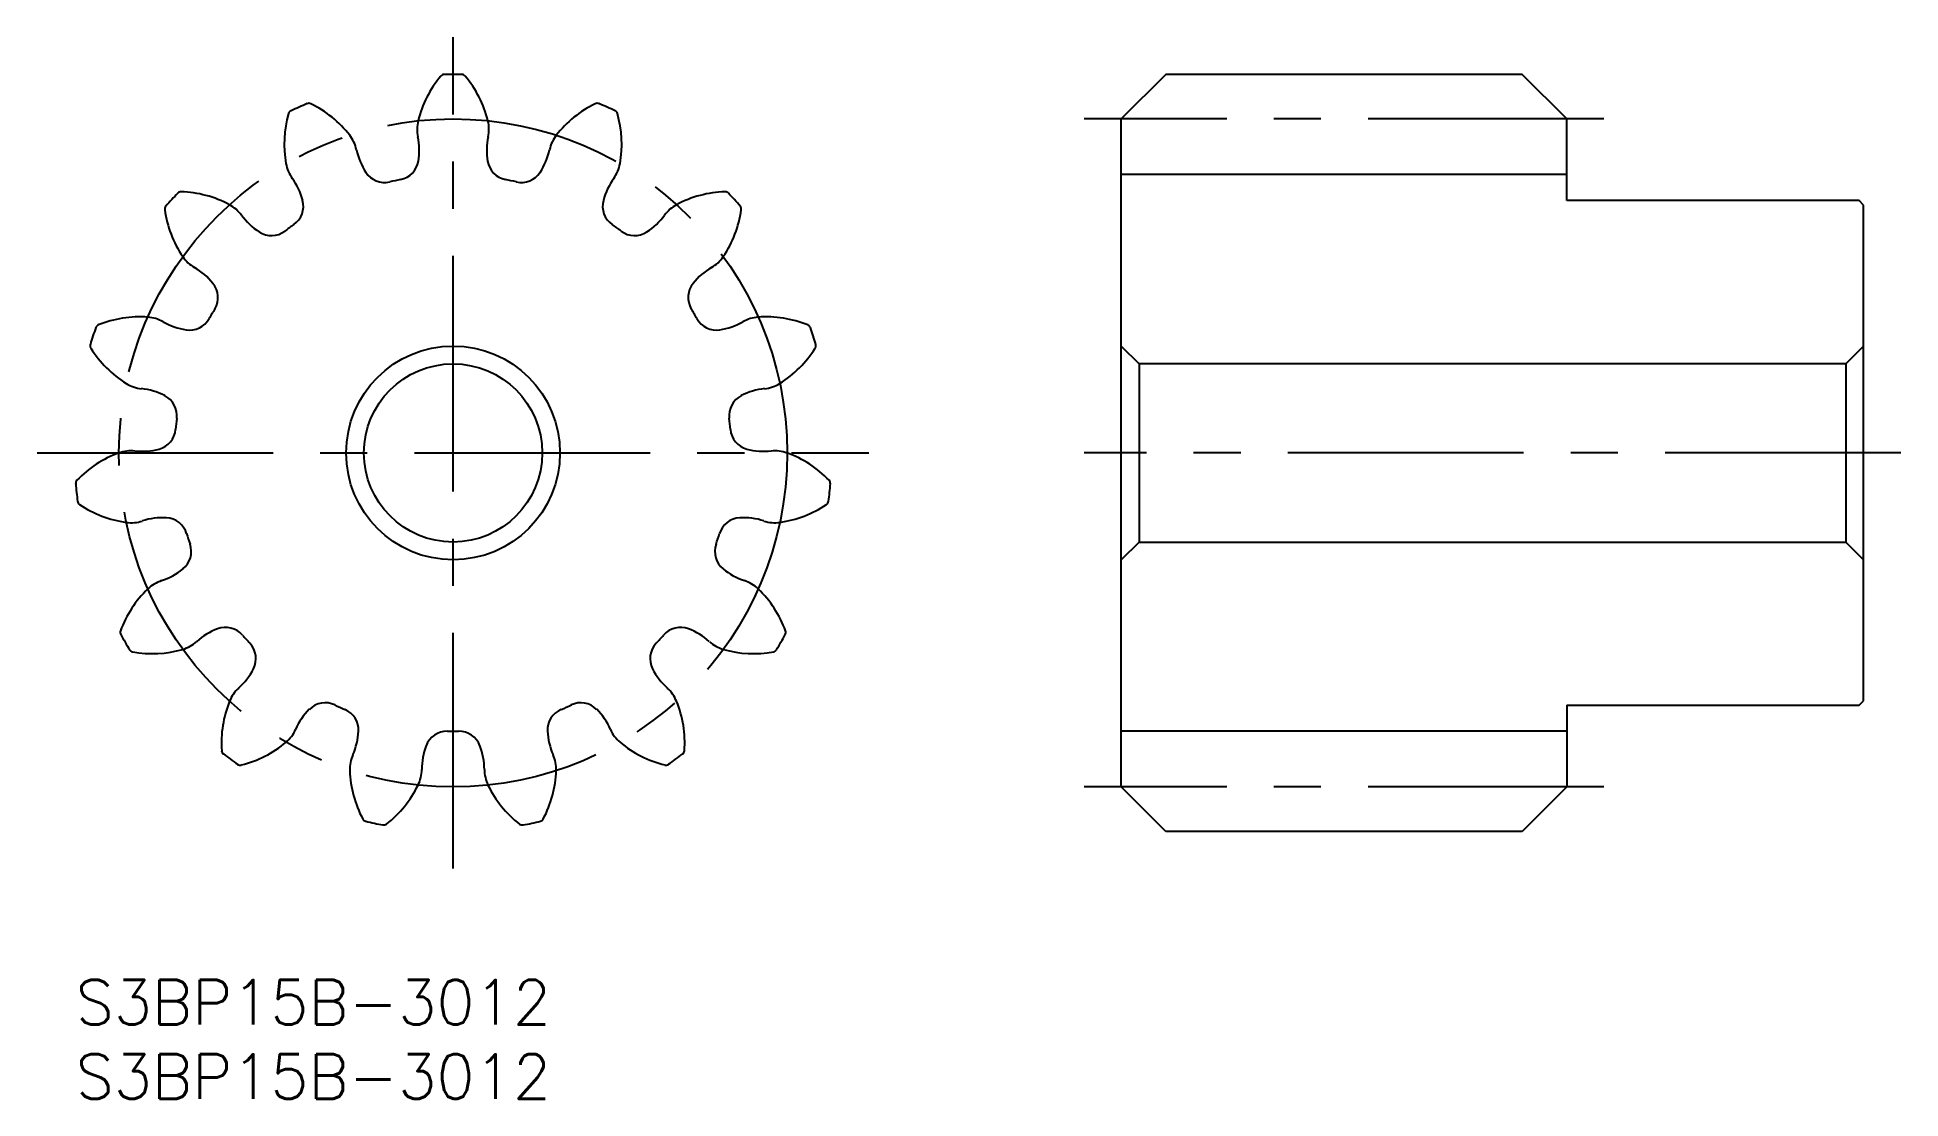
# Model space of a CAD drawing. Extents: x -3 to 123, y -8 to 63.
import ezdxf

# ---------------------------------------------------------------- set-up
doc = ezdxf.new("R2010")
doc.units = 0
doc.header["$LTSCALE"] = 0.5
doc.linetypes.add('CENTER', pattern=[50.8, 31.75, -6.35, 6.35, -6.35])
for name, color, linetype in [('MSM_CENTER', 1, 'CENTER'), ('MSM_CONTINUOUS', 7, 'CONTINUOUS'), ('MSM_PART_NUMBER', 7, 'CONTINUOUS')]:
    doc.layers.add(name, color=color, linetype=linetype)
doc.styles.get("Standard").update_dxf_attribs({"font": 'txt.shx', "height": 3, "bigfont": 'bigfont.shx'})

# ---------------------------------------------------------------- blocks, each defined once
blk = doc.blocks.new('*U13')
at = {"layer": 'MSM_PART_NUMBER'}
blk.add_text('S3BP15B-3012', height=3, dxfattribs=at).set_placement((0, -3))
blk = doc.blocks.new('*U14')
at = {"layer": 'MSM_PART_NUMBER'}
blk.add_text('S3BP15B-3012', height=3, dxfattribs=at).set_placement((0, -8))

msp = doc.modelspace()

# ---------------------------------------------------------------- linework, layer by layer
at = {"layer": 'MSM_CENTER'}
for p, q in [((25.42, 7.5), (25.42, 63.5)), ((102.92, 58), (67.92, 58)), ((-2.58, 35.5), (53.42, 35.5)), ((122.92, 35.5), (67.92, 35.5)), ((102.92, 13), (67.92, 13))]:
    msp.add_line(p, q, dxfattribs=at)
msp.add_circle((25.42, 35.5), 22.5, dxfattribs=at)
at = {"layer": 'MSM_CONTINUOUS'}
for p, q in [((73.42, 61), (70.42, 58)), ((97.42, 61), (73.42, 61)), ((100.42, 58), (97.42, 61)), ((70.42, 13), (70.42, 58)), ((100.42, 52.5), (100.42, 58)), ((100.42, 54.25), (70.42, 54.25)), ((120.12, 52.5), (100.42, 52.5)), ((120.42, 52.2), (120.12, 52.5)), ((120.42, 18.8), (120.42, 52.2)), ((70.42, 42.7), (71.62, 41.5)), ((119.22, 41.5), (120.42, 42.7)), ((71.62, 41.5), (71.62, 29.5)), ((119.22, 41.5), (71.62, 41.5)), ((119.22, 41.5), (119.22, 29.5)), ((71.62, 29.5), (70.42, 28.3)), ((71.62, 29.5), (119.22, 29.5)), ((120.42, 28.3), (119.22, 29.5)), ((100.42, 18.5), (120.12, 18.5)), ((100.42, 18.5), (100.42, 13)), ((120.12, 18.5), (120.42, 18.8)), ((100.42, 16.75), (70.42, 16.75)), ((73.42, 10), (70.42, 13)), ((100.42, 13), (97.42, 10)), ((97.42, 10), (73.42, 10))]:
    msp.add_line(p, q, dxfattribs=at)
for radius in [7.2, 6]:
    msp.add_circle((25.42, 35.5), radius, dxfattribs=at)
for centre, radius, start, end in [((30.34, 56.06), 7.5, 139.9715, 166), ((24.83, 60.69), 0.3, 91.3368, 139.9715), ((25.42, 35.5), 25.5, 88.6632, 91.3368), ((26, 60.69), 0.3, 40.0285, 88.6632), ((20.49, 56.06), 7.5, 14, 40.0285), ((25.42, 35.5), 25.5, 112.6632, 115.3368), ((15.71, 58.75), 0.3, 64.0285, 112.6632), ((12.55, 52.28), 7.5, 38, 64.0285), ((38.28, 52.28), 7.5, 115.9715, 142), ((35.13, 58.75), 0.3, 67.3368, 115.9715), ((25.42, 35.5), 25.5, 64.6632, 67.3368), ((21.55, 56.29), 7.5, 163.9715, 190), ((14.63, 58.28), 0.3, 115.3368, 163.9715), ((25.42, 57.29), 2.42, 166, 191.736), ((25.42, 57.29), 2.42, 348.264, 14), ((36.2, 58.28), 0.3, 16.0285, 64.6632), ((29.28, 56.29), 7.5, 350, 16.0285), ((16.55, 55.41), 2.42, 12.264, 38), ((18.52, 55.86), 4.62, 351.2529, 11.6994), ((32.31, 55.86), 4.62, 168.3006, 188.7471), ((34.28, 55.41), 2.42, 142, 167.736), ((23.43, 56.9), 4.62, 192.3006, 212.7471), ((27.4, 56.9), 4.62, 327.2529, 347.6994), ((16.55, 55.41), 2.42, 190, 215.736), ((10.84, 51.3), 4.62, 15.2529, 35.6994), ((20.81, 55.22), 1.5, 212.7471, 283.145), ((21.6, 55.39), 1.5, 280.855, 351.2529), ((29.23, 55.39), 1.5, 188.7471, 259.145), ((30.02, 55.22), 1.5, 256.855, 327.2529), ((40, 51.3), 4.62, 144.3006, 164.7471), ((34.28, 55.41), 2.42, 324.264, 350), ((25.42, 35.5), 25.5, 136.6632, 139.3368), ((7.09, 52.79), 0.3, 88.0285, 136.6632), ((6.84, 45.6), 7.5, 62, 88.0285), ((25.42, 35.5), 18.75, 100.855, 103.145), ((25.42, 35.5), 18.75, 76.855, 79.145), ((43.99, 45.6), 7.5, 91.9715, 118), ((43.75, 52.79), 0.3, 43.3368, 91.9715), ((25.42, 35.5), 25.5, 40.6632, 43.3368), ((6.3, 51.92), 0.3, 139.3368, 187.9715), ((13.43, 52.92), 7.5, 187.9715, 214), ((9.22, 50.08), 2.42, 36.264, 62), ((14.9, 54.25), 4.62, 216.3006, 236.7471), ((13.84, 52.12), 1.5, 304.855, 15.2529), ((36.99, 52.12), 1.5, 164.7471, 235.145), ((35.94, 54.25), 4.62, 303.2529, 323.6994), ((41.61, 50.08), 2.42, 118, 143.736), ((37.4, 52.92), 7.5, 326, 352.0285), ((44.53, 51.92), 0.3, 352.0285, 40.6632), ((13.19, 51.64), 1.5, 236.7471, 307.145), ((25.42, 35.5), 18.75, 124.855, 127.145), ((25.42, 35.5), 18.75, 52.855, 55.145), ((37.64, 51.64), 1.5, 232.855, 303.2529), ((9.22, 50.08), 2.42, 214, 239.736), ((5.67, 44), 4.62, 39.2529, 59.6994), ((45.16, 44), 4.62, 120.3006, 140.7471), ((41.61, 50.08), 2.42, 300.264, 326), ((8.09, 45.97), 1.5, 328.855, 39.2529), ((42.75, 45.97), 1.5, 140.7471, 211.145), ((25.42, 35.5), 18.75, 148.855, 151.145), ((25.42, 35.5), 18.75, 28.855, 31.145), ((25.42, 35.5), 25.5, 160.6632, 163.3368), ((1.64, 43.84), 0.3, 112.0285, 160.6632), ((4.34, 37.17), 7.5, 86, 112.0285), ((4.69, 42.23), 2.42, 60.264, 86), ((8.18, 48.35), 4.62, 240.3006, 260.7471), ((7.68, 45.27), 1.5, 260.7471, 331.145), ((43.15, 45.27), 1.5, 208.855, 279.2529), ((42.65, 48.35), 4.62, 279.2529, 299.6994), ((46.14, 42.23), 2.42, 94, 119.736), ((46.49, 37.17), 7.5, 67.9715, 94), ((49.2, 43.84), 0.3, 19.3368, 67.9715), ((25.42, 35.5), 25.5, 16.6632, 19.3368), ((1.27, 42.73), 0.3, 163.3368, 211.9715), ((49.56, 42.73), 0.3, 328.0285, 16.6632), ((7.38, 46.54), 7.5, 211.9715, 238), ((43.45, 46.54), 7.5, 302, 328.0285), ((4.69, 42.23), 2.42, 238, 263.736), ((46.14, 42.23), 2.42, 276.264, 302), ((3.92, 35.24), 4.62, 63.2529, 83.6994), ((5.32, 38.02), 1.5, 352.855, 63.2529), ((45.51, 38.02), 1.5, 116.7471, 187.145), ((46.91, 35.24), 4.62, 96.3006, 116.7471), ((25.42, 35.5), 18.75, 172.855, 175.145), ((25.42, 35.5), 18.75, 4.855, 7.145), ((5.24, 37.21), 1.5, 284.7471, 355.145), ((45.59, 37.21), 1.5, 184.855, 255.2529), ((5.48, 28.45), 7.5, 110, 136.0285), ((3.75, 33.22), 2.42, 84.264, 110), ((4.45, 40.23), 4.62, 264.3006, 284.7471), ((46.39, 40.23), 4.62, 255.2529, 275.6994), ((47.09, 33.22), 2.42, 70, 95.736), ((45.35, 28.45), 7.5, 43.9715, 70), ((0.3, 33.45), 0.3, 136.0285, 184.6632), ((25.42, 35.5), 25.5, 184.6632, 187.3368), ((25.42, 35.5), 25.5, 352.6632, 355.3368), ((50.53, 33.45), 0.3, 355.3368, 43.9715), ((0.42, 32.28), 0.3, 187.3368, 235.9715), ((4.45, 38.25), 7.5, 235.9715, 262), ((46.38, 38.25), 7.5, 278, 304.0285), ((50.41, 32.28), 0.3, 304.0285, 352.6632), ((3.75, 33.22), 2.42, 262, 287.736), ((5.89, 26.52), 4.62, 87.2529, 107.6994), ((6.04, 29.63), 1.5, 16.855, 87.2529), ((44.8, 29.63), 1.5, 92.7471, 163.145), ((44.95, 26.52), 4.62, 72.3006, 92.7471), ((47.09, 33.22), 2.42, 252.264, 278), ((6.29, 28.86), 1.5, 308.7471, 19.145), ((25.42, 35.5), 18.75, 196.855, 199.145), ((44.55, 28.86), 1.5, 160.855, 231.2529), ((25.42, 35.5), 18.75, 340.855, 343.145), ((4.34, 31.29), 4.62, 288.3006, 308.7471), ((46.5, 31.29), 4.62, 231.2529, 251.6994), ((6.55, 24.6), 2.42, 108.264, 134), ((44.29, 24.6), 2.42, 46, 71.736), ((10.07, 20.95), 7.5, 134, 160.0285), ((40.76, 20.95), 7.5, 19.9715, 46), ((3.3, 23.41), 0.3, 160.0285, 208.6632), ((25.42, 35.5), 25.5, 208.6632, 211.3368), ((6.55, 24.6), 2.42, 286, 311.736), ((11.23, 19.35), 4.62, 111.2529, 131.6994), ((10.1, 22.25), 1.5, 40.855, 111.2529), ((25.42, 35.5), 18.75, 220.855, 223.145), ((10.64, 21.65), 1.5, 332.7471, 43.145), ((40.19, 21.65), 1.5, 136.855, 207.2529), ((25.42, 35.5), 18.75, 316.855, 319.145), ((40.73, 22.25), 1.5, 68.7471, 139.145), ((39.6, 19.35), 4.62, 48.3006, 68.7471), ((44.29, 24.6), 2.42, 228.264, 254), ((25.42, 35.5), 25.5, 328.6632, 331.3368), ((47.53, 23.41), 0.3, 331.3368, 19.9715), ((3.89, 22.39), 0.3, 211.3368, 259.9715), ((5.15, 29.48), 7.5, 259.9715, 286), ((45.69, 29.48), 7.5, 254, 280.0285), ((46.94, 22.39), 0.3, 280.0285, 328.6632), ((7.87, 23.08), 4.62, 312.3006, 332.7471), ((42.96, 23.08), 4.62, 207.2529, 227.6994), ((12.61, 17.87), 2.42, 132.264, 158), ((38.22, 17.87), 2.42, 22, 47.736), ((17.32, 15.97), 7.5, 158, 184.0285), ((19.02, 14.98), 4.62, 135.2529, 155.6994), ((16.81, 17.17), 1.5, 64.855, 135.2529), ((25.42, 35.5), 18.75, 244.855, 247.145), ((17.55, 16.84), 1.5, 356.7471, 67.145), ((33.28, 16.84), 1.5, 112.855, 183.2529), ((25.42, 35.5), 18.75, 292.855, 295.145), ((34.02, 17.17), 1.5, 44.7471, 115.145), ((31.81, 14.98), 4.62, 24.3006, 44.7471), ((33.52, 15.97), 7.5, 355.9715, 22), ((12.61, 17.87), 2.42, 310, 335.736), ((14.44, 17.02), 4.62, 336.3006, 356.7471), ((25.01, 15.25), 1.5, 88.855, 159.2529), ((25.42, 35.5), 18.75, 268.855, 271.145), ((25.82, 15.25), 1.5, 20.7471, 91.145), ((36.39, 17.02), 4.62, 183.2529, 203.6994), ((38.22, 17.87), 2.42, 204.264, 230), ((10.13, 15.46), 0.3, 184.0285, 232.6632), ((25.42, 35.5), 25.5, 232.6632, 235.3368), ((9.35, 21.76), 7.5, 283.9715, 310), ((20.89, 14.19), 2.42, 156.264, 182), ((27.93, 14.15), 4.62, 159.2529, 179.6994), ((22.91, 14.15), 4.62, 0.3006, 20.7471), ((29.95, 14.19), 2.42, 358, 23.736), ((41.49, 21.76), 7.5, 230, 256.0285), ((25.42, 35.5), 25.5, 304.6632, 307.3368), ((40.7, 15.46), 0.3, 307.3368, 355.9715), ((11.08, 14.77), 0.3, 235.3368, 283.9715), ((25.96, 14.36), 7.5, 182, 208.0285), ((20.89, 14.19), 2.42, 334, 359.736), ((29.95, 14.19), 2.42, 180.264, 206), ((24.87, 14.36), 7.5, 331.9715, 358), ((39.75, 14.77), 0.3, 256.0285, 304.6632), ((16.32, 16.41), 7.5, 307.9715, 334), ((34.51, 16.41), 7.5, 206, 232.0285), ((19.6, 10.98), 0.3, 208.0285, 256.6632), ((25.42, 35.5), 25.5, 256.6632, 259.3368), ((20.75, 10.74), 0.3, 259.3368, 307.9715), ((30.08, 10.74), 0.3, 232.0285, 280.6632), ((25.42, 35.5), 25.5, 280.6632, 283.3368), ((31.23, 10.98), 0.3, 283.3368, 331.9715)]:
    msp.add_arc(centre, radius, start, end, dxfattribs=at)

# ---------------------------------------------------------------- block references
for name in ['*U13', '*U14']:
    msp.add_blockref(name, (0, 0), dxfattribs=at)

doc.saveas('drawing.dxf')
